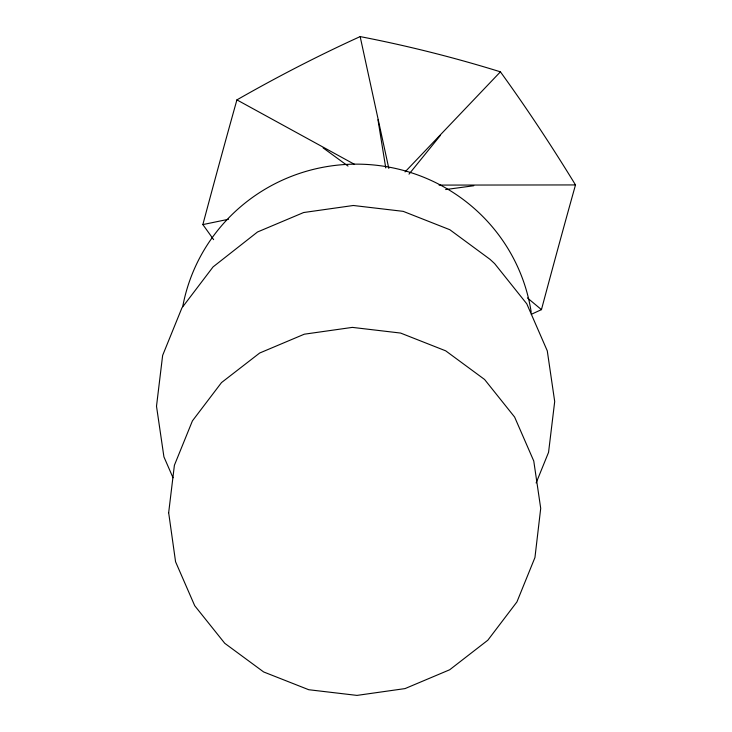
<?xml version="1.0" encoding="UTF-8"?>
<svg xmlns="http://www.w3.org/2000/svg" width="732" height="732" viewBox="0 0 732 732"><rect width="100%" height="100%" fill="white"/><g stroke="black" fill="none" stroke-linecap="round" stroke-linejoin="round"><path stroke-width="1.1" d="M536.126 482.955L548.561 452.33L554.7 401.52L547.28 350.866L526.784 303.826L494.631 263.602L490.037 259.348L449.823 229.72L403.204 211.356L353.346 205.491L303.652 212.527L257.508 231.989L213.058 266.915L181.929 307.888L162.641 355.395L156.502 406.214L163.922 456.869L173.036 477.776M409.005 174.161L440.38 135.411M405.061 171.91L500.413 71.828A613.48 177.327 62.8 0 1 575.498 184.922A613.48 24.934 -75.9 0 0 541.451 309.645A613.48 212.591 -33.6 0 0 531.304 314.321M213.625 239.657A613.48 177.327 62.8 0 0 202.856 224.596L228.503 219.261M445.642 189.561L473.796 185.736M439.072 185.095L575.498 184.931M202.856 224.596A596.562 24.248 -75.9 0 1 236.912 99.881L354.562 164.38M323.123 147.891L348.029 166.073M527.424 297.933L541.451 309.645M236.912 99.881A596.562 206.726 -33.6 0 1 360.162 36.6L388.811 168.397M377.968 119.728L385.755 167.921M360.162 36.6A596.562 268.104 15.3 0 1 500.413 71.828M182.817 306.15A176.677 173.941 0.9 0 1 359.531 164.169A176.677 173.941 0.9 0 1 531.203 312.189M168.662 512.72L175.57 561.773L194.721 605.73L224.761 643.309L263.657 671.958L308.748 689.727L356.978 695.4L405.043 688.592L449.677 669.771L487.832 640.207L516.92 601.933L534.946 557.537L540.71 508.337L533.765 461.014L514.623 417.066L484.584 379.478L445.687 350.829L400.596 333.06L352.367 327.387L304.302 334.195L259.668 353.025L221.512 382.58L192.425 420.863L174.399 465.25L168.662 512.72"/></g></svg>
